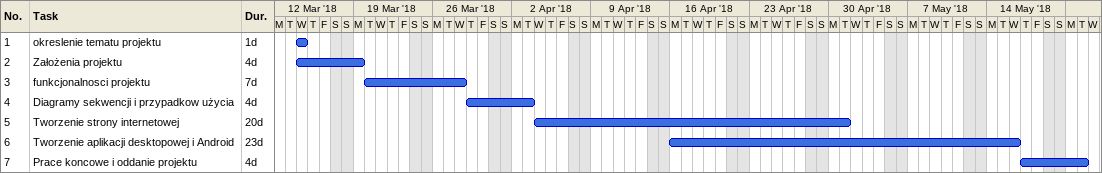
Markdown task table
| ID | Task | Duration | Start | Finish |
|---|---|---|---|---|
| 1 | okreslenie tematu projektu | 1d | 2018-03-14 | 2018-03-14 |
| 2 | Założenia projektu | 4d | 2018-03-14 | 2018-03-19 |
| 3 | funkcjonalnosci projektu | 7d | 2018-03-20 | 2018-03-28 |
| 4 | Diagramy sekwencji i przypadkow użycia | 4d | 2018-03-29 | 2018-04-03 |
| 5 | Tworzenie strony internetowej | 20d | 2018-04-04 | 2018-05-01 |
| 6 | Tworzenie aplikacji desktopowej i Android | 23d | 2018-04-16 | 2018-05-16 |
| 7 | Prace koncowe i oddanie projektu | 4d | 2018-05-17 | 2018-05-22 |
